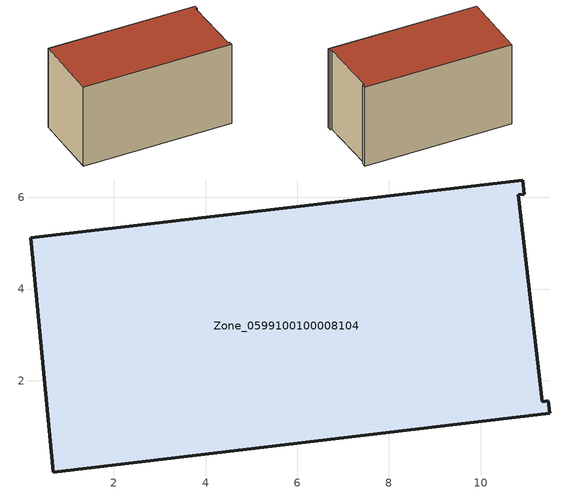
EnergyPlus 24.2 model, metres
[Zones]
Zone_0599100100008104
 floor ground (C_G): 0.68,0.01 0.19,5.12 10.92,6.38 10.95,6.07 10.81,6.05 11.35,1.55 11.47,1.56 11.51,1.29 z0
 wall outside (C_F): 0.19,5.12 0.68,0.01 11.51,1.29 11.47,1.56 11.35,1.55 10.81,6.05 10.95,6.07 10.92,6.38 0.19,5.12 z0:6.14
 roof outside (C_R): 10.92,6.38 0.19,5.12 0.68,0.01 11.51,1.29 11.47,1.56 11.35,1.55 10.81,6.05 10.95,6.07 z6.14
[BUILDING]
Pand.0599100100008104: North Axis=0; Terrain=City; Loads Convergence Tolerance Value=0.04; Temperature Convergence Tolerance Value=0.4; Solar Distribution=FullExterior; Maximum Number of Warmup Days=25; Minimum Number of Warmup Days=1
[Site:Location]
Rotterdam.The.Hague.AP_ZH_NLD Design_Conditions: Latitude=51.96; Longitude=4.45; Time Zone=1; Elevation=-4.5
[SITE:GROUNDTEMPERATURE:BUILDINGSURFACE]
18, 18, 18, 18, 18, 18, 18, 18, 18, 18, 18, 18
[MATERIAL] Thermal Absorptance=0.9; Solar Absorptance=0.7; Visible Absorptance=0.7
Name | Roughness | Thickness | Conductivity | Density | Specific Heat
G.TI.2015-2018 | MediumSmooth | 0.15 | 0.0428571 | 540 | 1210
F.TI.2015-2018 | Rough | 0.3 | 0.0666667 | 1920 | 840
R.TI.2015-2018 | MediumRough | 0.2 | 0.0333333 | 1500 | 1000
[CONSTRUCTION]
C_G: G.TI.2015-2018
C_F: F.TI.2015-2018
C_R: R.TI.2015-2018
[ZONE]
Zone_0599100100008104: Type=1; Multiplier=1; Ceiling Height=Autocalculate; Volume=Autocalculate; Floor Area=autocalculate; Part of Total Floor Area=Yes
[ZONEINFILTRATION:DESIGNFLOWRATE]
Infil_Zone_0599100100008104: Zone or ZoneList or Space or SpaceList=Zone_0599100100008104; Schedule=AlwaysOn; Design Flow Rate Calculation Method=Flow/Area; Flow Rate per Floor Area=0.0015; Constant Term Coefficient=1; Temperature Term Coefficient=0; Velocity Term Coefficient=0; Velocity Squared Term Coefficient=0
[HVACTEMPLATE:ZONE:IDEALLOADSAIRSYSTEM]
Zone_0599100100008104: Maximum Heating Supply Air Temperature=50; Minimum Cooling Supply Air Temperature=13; Maximum Heating Supply Air Humidity Ratio=0.0156; Minimum Cooling Supply Air Humidity Ratio=0.0077; Heating Limit=NoLimit; Cooling Limit=NoLimit; Dehumidification Control Type=ConstantSensibleHeatRatio; Cooling Sensible Heat Ratio=0.7; Dehumidification Setpoint=60; Humidification Control Type=None; Humidification Setpoint=30; Outdoor Air Method=None; Outdoor Air Flow Rate per Person=0.00944; Outdoor Air Flow Rate per Zone Floor Area=0; Outdoor Air Flow Rate per Zone=0; Demand Controlled Ventilation Type=None; Outdoor Air Economizer Type=NoEconomizer; Heat Recovery Type=None; Sensible Heat Recovery Effectiveness=0.7; Latent Heat Recovery Effectiveness=0.65
[ZONECONTROL:THERMOSTAT]
ThermostatControl_Zone_0599100100008104: Zone or ZoneList=Zone_0599100100008104; Control Type Schedule=DualSetpointControlType; Control 1=Thermostat_Zone_0599100100008104; Temperature Difference Between Cutout And Setpoint=0
[THERMOSTATSETPOINT:DUALSETPOINT]
Thermostat_Zone_0599100100008104: Heating Setpoint Temperature Schedule=HeatingSetpoint_Zone_0599100100008104; Cooling Setpoint Temperature Schedule=CoolingSetpoint_Zone_0599100100008104
[SCHEDULE:COMPACT]
HeatingSetpoint_Zone_0599100100008104: Through: 12/31, For: AllDays, Until: 24:00, 21
CoolingSetpoint_Zone_0599100100008104: Through: 12/31, For: AllDays, Until: 24:00, 24
DualSetpointControlType: Through: 12/31, For: AllDays, Until: 24:00, 4
AlwaysOn: Through: 12/31, For: AllDays, Until: 24:00, 1
